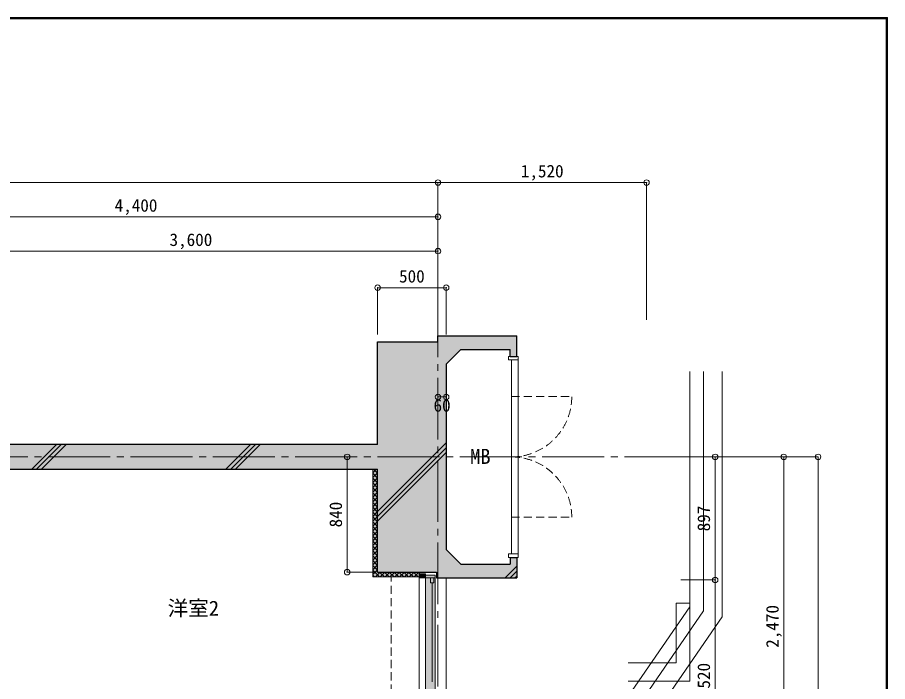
# Model space of a CAD drawing. Units: millimetres at full size, sheet at 1:50. Extents: x -9674 to 9699, y -6794 to 6791.
# Drawn here: x 3358 to 9699, y 1950 to 6791 of the extents above; entities that cross this region are included whole.
import ezdxf
from ezdxf.enums import TextEntityAlignment as Align

# ---------------------------------------------------------------- set-up
doc = ezdxf.new("R2010")
doc.units = ezdxf.units.MM
doc.header["$LTSCALE"] = 50
doc.header["$PDMODE"] = 32
doc.header["$PDSIZE"] = 40
doc.linetypes.add('CHAIN2', pattern=[12, 9, -1, 1, -1])
doc.linetypes.add('DASHED1', pattern=[1.8, 1.2, -0.6])
for name, color, linetype, lineweight in [('0-0_図面枠', 7, 'Continuous', 9), ('1-0_芯', 7, 'CHAIN2', 9), ('1-1_躯体', 2, 'Continuous', 25), ('1-3_建具', 3, 'Continuous', 18), ('1-6_ﾊﾞﾙｺﾆｰ・階段', 4, 'Continuous', 9), ('1-8_ハッチ', 4, 'Continuous', 9), ('1-A_文字', 7, 'Continuous', 9), ('1-B_寸法', 7, 'Continuous', 9), ('1-C_梁', 7, 'DASHED1', 9)]:
    doc.layers.add(name, color=color, linetype=linetype, lineweight=lineweight)
for name, color, linetype in [('4-0', 1, 'Continuous'), ('4-1', 2, 'Continuous'), ('4-F', 4, 'Continuous')]:
    doc.layers.add(name, color=color, linetype=linetype)
doc.styles.add('ＭＳ ゴシック', font='')
doc.styles.get('ＭＳ ゴシック').set_extended_font_data('MS Gothic')

msp = doc.modelspace()

# ---------------------------------------------------------------- linework, layer by layer
at = {"layer": '0-0_図面枠'}
for p, q in [((9697.16, 6789.66), (-9672.16, 6789.66)), ((9695.4, 6787.9), (-9670.4, 6787.9)), ((-9668.64, 6786.14), (9693.64, 6786.14)), ((9693.64, 6786.14), (9693.64, -6788.64)), ((9695.4, -6790.4), (9695.4, 6787.9)), ((9697.16, -6792.16), (9697.16, 6789.66)), ((9691.87, 6784.38), (-9666.87, 6784.38)), ((9690.11, 6782.61), (-9665.11, 6782.61)), ((9688.35, 6780.85), (-9663.35, 6780.85)), ((9688.35, -6783.35), (9688.35, 6780.85)), ((9690.11, -6785.11), (9690.11, 6782.61)), ((9691.87, -6786.88), (9691.87, 6784.38))]:
    msp.add_line(p, q, dxfattribs=at)
msp.add_lwpolyline([(9698.92, -6793.93), (9698.92, 6791.43), (-9673.92, 6791.43)], dxfattribs=at)
at = {"layer": '1-0_芯'}
for p, q in [((6422.5, -3485.53), (6422.5, 4587.68)), ((-8417.5, 3587.68), (8192.5, 3587.68))]:
    msp.add_line(p, q, dxfattribs=at)
at = {"layer": '1-1_躯体'}
for p, q in [((6422.5, 4469.68), (6997.5, 4469.68)), ((6422.5, 4427.68), (6422.5, 4469.68)), ((6997.5, 4319.68), (6997.5, 4469.68)), ((5982.5, 4427.68), (6422.5, 4427.68)), ((5982.5, 3677.68), (5982.5, 4427.68)), ((6482.5, 4263.62), (6588.57, 4369.68)), ((6588.57, 4369.68), (6947.5, 4369.68)), ((6947.5, 4319.68), (6947.5, 4369.68)), ((6947.5, 4319.68), (6997.5, 4319.68)), ((6482.5, 4263.62), (6482.5, 2911.75)), ((5982.5, 3677.68), (-6617.5, 3677.68)), ((-6617.5, 3497.68), (5982.5, 3497.68)), ((5982.5, 2747.68), (5982.5, 3497.68)), ((6482.5, 2911.75), (6588.57, 2805.68)), ((6947.5, 2855.68), (6947.5, 2805.68)), ((6947.5, 2855.68), (6997.5, 2855.68)), ((6997.5, 2855.68), (6997.5, 2705.68)), ((6588.57, 2805.68), (6947.5, 2805.68)), ((5982.5, 2747.68), (6412.5, 2747.68)), ((6412.5, 2747.68), (6412.5, 2705.68)), ((6412.5, 2705.68), (6482.5, 2705.68)), ((6482.5, 2705.68), (6997.5, 2705.68))]:
    msp.add_line(p, q, dxfattribs=at)
at = {"layer": '1-3_建具', "color": 7, "lineweight": 9}
for p, q in [((6937.5, 4294.68), (6937.5, 4319.68)), ((7007.5, 4294.68), (6937.5, 4294.68)), ((6957.5, 2880.68), (6957.5, 4294.68)), ((7007.5, 4294.68), (7007.5, 2880.68)), ((6937.5, 2880.68), (6937.5, 2855.68)), ((7007.5, 2880.68), (6937.5, 2880.68)), ((6285.5, 2705.68), (6285.5, 1153.71)), ((6402.5, 2725.68), (6332.5, 2725.68)), ((6332.5, 2705.68), (6402.5, 2705.68)), ((6332.5, 2690.68), (6332.5, 2705.68)), ((6332.5, 1168.71), (6332.5, 2690.68)), ((6402.5, 2725.68), (6402.5, 2690.68)), ((6402.5, 1168.71), (6402.5, 2690.68)), ((6482.5, 2705.68), (6482.5, 1153.71))]:
    msp.add_line(p, q, dxfattribs=at)
at = {"layer": '1-3_建具', "color": 7, "linetype": 'DASHED1', "lineweight": 9}
for p, q in [((6957.5, 4027.68), (7397.5, 4027.68)), ((6957.5, 3147.68), (7397.5, 3147.68))]:
    msp.add_line(p, q, dxfattribs=at)
at = {"layer": '1-3_建具'}
for p, q in [((6285.5, 2735.68), (6286.53, 2735.68)), ((6285.5, 2735.68), (6332.5, 2735.68)), ((6332.5, 2735.68), (6332.5, 2705.68)), ((6367.5, 2670.68), (6367.5, 2705.68)), ((6391.5, 2670.68), (6367.5, 2670.68)), ((6379.5, 1947.2), (6379.5, 2670.68)), ((6391.5, 2670.68), (6391.5, 2705.68))]:
    msp.add_line(p, q, dxfattribs=at)
at = {"layer": '1-3_建具', "color": 7, "lineweight": 9}
for points in [[(6937.5, 4319.68), (7007.5, 4319.68), (7007.5, 4294.68)], [(6937.5, 2855.68), (7007.5, 2855.68), (7007.5, 2880.68)]]:
    msp.add_lwpolyline(points, dxfattribs=at)
at = {"layer": '1-3_建具'}
msp.add_lwpolyline([(6285.5, 2735.68), (6285.5, 2705.68), (6332.5, 2705.68)], dxfattribs=at)
at = {"layer": '1-3_建具', "color": 7, "linetype": 'DASHED1', "lineweight": 9}
for centre, start, end in [((6957.5, 4027.68), 270, 0), ((6957.5, 3147.68), 0, 90)]:
    msp.add_arc(centre, 440, start, end, dxfattribs=at)
at = {"layer": '1-6_ﾊﾞﾙｺﾆｰ・階段'}
for p in [(8257.5, 4210.32), (7707.5, 1695.67)]:
    msp.add_line(p, (8257.5, 2495.67), dxfattribs=at)
at = {"layer": '1-6_ﾊﾞﾙｺﾆｰ・階段', "color": 7}
for p, q in [((8357.5, 4210.32), (8357.5, 2464.61)), ((8492.5, 4210.32), (8492.5, 2422.68)), ((7807.5, 1664.61), (8357.5, 2464.61)), ((7942.5, 1622.68), (8492.5, 2422.68))]:
    msp.add_line(p, q, dxfattribs=at)
at = {"layer": '1-8_ハッチ'}
for p, q in [((5982.5, 3189.43), (6482.5, 3689.43)), ((3462.33, 3497.68), (3642.33, 3677.68)), ((3497.68, 3497.68), (3677.68, 3677.68)), ((3533.04, 3497.68), (3713.04, 3677.68)), ((4876.54, 3497.68), (5056.54, 3677.68)), ((4911.9, 3497.68), (5091.9, 3677.68)), ((4947.25, 3497.68), (5127.25, 3677.68)), ((5982.5, 3154.07), (6482.5, 3654.07)), ((5982.5, 3118.72), (6482.5, 3618.72)), ((5947.5, 3471.98), (5973.2, 3497.68)), ((5947.5, 2712.68), (5947.5, 3497.68)), ((5953.68, 3497.68), (5982.5, 3468.86)), ((5947.5, 3436.62), (5982.5, 3471.62)), ((5947.5, 3468.51), (5982.5, 3433.51)), ((5947.5, 3401.27), (5982.5, 3436.27)), ((5947.5, 3433.15), (5982.5, 3398.15)), ((5947.5, 3365.91), (5982.5, 3400.91)), ((5947.5, 3397.79), (5982.5, 3362.79)), ((5947.5, 3330.56), (5982.5, 3365.56)), ((5947.5, 3362.44), (5982.5, 3327.44)), ((5947.5, 3295.2), (5982.5, 3330.2)), ((5947.5, 3327.08), (5982.5, 3292.08)), ((5947.5, 3259.85), (5982.5, 3294.85)), ((5947.5, 3291.73), (5982.5, 3256.73)), ((5947.5, 3224.49), (5982.5, 3259.49)), ((5947.5, 3256.37), (5982.5, 3221.37)), ((5947.5, 3189.14), (5982.5, 3224.14)), ((5947.5, 3221.02), (5982.5, 3186.02)), ((5947.5, 3153.78), (5982.5, 3188.78)), ((5947.5, 3185.66), (5982.5, 3150.66)), ((5947.5, 3118.43), (5982.5, 3153.43)), ((5947.5, 3150.31), (5982.5, 3115.31)), ((5947.5, 3083.07), (5982.5, 3118.07)), ((5947.5, 3114.95), (5982.5, 3079.95)), ((5947.5, 3047.72), (5982.5, 3082.72)), ((5947.5, 3079.6), (5982.5, 3044.6)), ((5947.5, 3012.36), (5982.5, 3047.36)), ((5947.5, 3044.24), (5982.5, 3009.24)), ((5947.5, 2977), (5982.5, 3012)), ((5947.5, 3008.89), (5982.5, 2973.89)), ((5947.5, 2941.65), (5982.5, 2976.65)), ((5947.5, 2973.53), (5982.5, 2938.53)), ((5947.5, 2906.29), (5982.5, 2941.29)), ((5947.5, 2938.18), (5982.5, 2903.18)), ((5947.5, 2870.94), (5982.5, 2905.94)), ((5947.5, 2902.82), (5982.5, 2867.82)), ((5947.5, 2835.58), (5982.5, 2870.58)), ((5947.5, 2867.46), (5982.5, 2832.46)), ((5947.5, 2800.23), (5982.5, 2835.23)), ((5947.5, 2832.11), (5982.5, 2797.11)), ((5947.5, 2764.87), (5982.5, 2799.87)), ((5947.5, 2796.75), (5982.5, 2761.75)), ((6912.97, 2705.68), (6997.5, 2790.21)), ((5947.5, 2729.52), (5982.5, 2764.52)), ((5947.5, 2761.4), (5996.21, 2712.68)), ((5966.02, 2712.68), (6001.02, 2747.68)), ((5996.57, 2747.68), (6031.57, 2712.68)), ((6001.38, 2712.68), (6036.38, 2747.68)), ((6031.93, 2747.68), (6066.93, 2712.68)), ((6036.73, 2712.68), (6071.73, 2747.68)), ((6067.28, 2747.68), (6102.28, 2712.68)), ((6072.09, 2712.68), (6107.09, 2747.68)), ((6102.64, 2747.68), (6137.64, 2712.68)), ((6107.44, 2712.68), (6142.44, 2747.68)), ((6137.99, 2747.68), (6172.99, 2712.68)), ((6142.8, 2712.68), (6177.8, 2747.68)), ((6173.35, 2747.68), (6208.35, 2712.68)), ((6178.15, 2712.68), (6213.15, 2747.68)), ((6208.7, 2747.68), (6243.7, 2712.68)), ((6213.51, 2712.68), (6248.51, 2747.68)), ((6244.06, 2747.68), (6279.06, 2712.68)), ((6248.86, 2712.68), (6283.86, 2747.68)), ((6279.41, 2747.68), (6291.41, 2735.68)), ((6948.33, 2705.68), (6997.5, 2754.86)), ((5947.5, 2726.04), (5960.86, 2712.68)), ((5947.5, 2712.68), (6285.5, 2712.68)), ((6284.22, 2712.68), (6285.5, 2713.96)), ((6983.68, 2705.68), (6997.5, 2719.5))]:
    msp.add_line(p, q, dxfattribs=at)
at = {"layer": '1-B_寸法'}
for p, q in [((-6677.5, 5587.68), (6422.5, 5587.68)), ((6422.5, 4587.68), (6422.5, 5587.68)), ((6422.5, 5587.68), (7942.5, 5587.68)), ((7942.5, 4587.68), (7942.5, 5587.68)), ((2022.5, 5337.68), (6422.5, 5337.68)), ((2822.5, 5087.68), (6422.5, 5087.68)), ((5982.5, 4821.09), (6482.5, 4821.09)), ((5982.5, 4821.09), (5982.5, 4480.9)), ((6482.5, 4821.09), (6482.5, 4480.9)), ((6482.5, 4024.7), (6422.5, 4024.7)), ((5760.59, 2747.68), (5760.59, 3587.68)), ((8192.5, 3587.68), (9192.5, 3587.68)), ((8442.5, 3587.68), (8442.5, 2690.68)), ((8942.5, 1117.68), (8942.5, 3587.68)), ((9192.5, -2592.32), (9192.5, 3587.68)), ((5760.59, 2747.68), (5963.35, 2747.68)), ((8192.5, 2690.68), (8442.5, 2690.68)), ((8442.5, 2690.68), (8442.5, 1170.68)), ((7807.5, 2087.68), (8157.5, 2087.68))]:
    msp.add_line(p, q, dxfattribs=at)
for points in [[(7807.5, 1952.68), (8257.5, 1952.68), (8257.5, 2522.68)], [(8157.5, 2087.68), (8157.5, 2522.68), (8257.5, 2522.68)]]:
    msp.add_lwpolyline(points, dxfattribs=at)
at = {"layer": '1-B_寸法', "color": 3}
for p in [(6422.5, 5587.68), (7942.5, 5587.68), (6422.5, 5337.68), (6422.5, 5087.68), (5982.5, 4821.09), (6482.5, 4821.09), (6422.5, 4024.7), (6482.5, 4024.7), (5760.59, 3587.68), (8442.5, 3587.68), (8942.5, 3587.68), (9192.5, 3587.68), (5760.59, 2747.68), (8442.5, 2690.68)]:
    msp.add_point(p, dxfattribs=at)
at = {"layer": '1-C_梁'}
msp.add_line((6082.5, 1148.68), (6082.5, 2712.68), dxfattribs=at)
at = {"layer": '4-0'}
for points in [[(6422.5, 4427.68), (6422.5, 4469.68), (6997.5, 4469.68)], [(6422.5, 4427.68), (6997.5, 4469.68), (6588.57, 4369.68)], [(6997.5, 4469.68), (6947.5, 4369.68), (6588.57, 4369.68)], [(6997.5, 4469.68), (6997.5, 4319.68), (6947.5, 4319.68)], [(6997.5, 4469.68), (6947.5, 4319.68), (6947.5, 4369.68)], [(6412.5, 2747.68), (5982.5, 2747.68), (5982.5, 4427.68)], [(6412.5, 2747.68), (5982.5, 4427.68), (6422.5, 4427.68)], [(6412.5, 2747.68), (6422.5, 4427.68), (6482.5, 2911.75)], [(6422.5, 4427.68), (6588.57, 4369.68), (6482.5, 4263.62)], [(6422.5, 4427.68), (6482.5, 4263.62), (6482.5, 2911.75)], [(-6617.5, 3677.68), (-6617.5, 3497.68), (5982.5, 3677.68), (5982.5, 3497.68)], [(6412.5, 2747.68), (6482.5, 2911.75), (6588.57, 2805.68)], [(6947.5, 2855.68), (6997.5, 2855.68), (6997.5, 2705.68)], [(6947.5, 2805.68), (6947.5, 2855.68), (6997.5, 2705.68)], [(6947.5, 2805.68), (6997.5, 2705.68), (6412.5, 2747.68)], [(6412.5, 2747.68), (6588.57, 2805.68), (6947.5, 2805.68)], [(6997.5, 2705.68), (6412.5, 2705.68), (6412.5, 2747.68)]]:
    msp.add_solid(points, dxfattribs=at)
at = {"layer": '4-1'}
msp.add_solid([(6332.5, 2725.68), (6402.5, 2725.68), (6332.51, 1133.71), (6402.5, 1133.71)], dxfattribs=at)
at = {"layer": '4-F'}
for points in [[(5947.5, 2712.68), (5947.5, 3497.68), (5982.5, 2747.68)], [(5947.5, 3497.68), (5982.5, 3497.68), (5982.5, 2747.68)], [(5947.5, 2712.68), (5997.5, 2712.68), (5982.5, 2747.68), (6032.5, 2747.68)], [(5997.5, 2712.68), (6032.5, 2747.68), (6286.53, 2735.68)], [(6286.53, 2735.68), (6285.5, 2712.68), (5997.5, 2712.68)], [(6285.5, 2735.68), (6285.56, 2747.57), (6032.5, 2747.68)], [(6286.53, 2735.68), (6332.5, 2705.68), (6285.5, 2705.68)], [(6286.53, 2735.68), (6285.5, 2705.68), (6285.5, 2712.68)], [(6286.53, 2735.68), (6332.5, 2735.68), (6332.5, 2705.68)]]:
    msp.add_solid(points, dxfattribs=at)

# ---------------------------------------------------------------- texts
at = {"layer": '1-A_文字', "style": 'ＭＳ ゴシック'}
for s, p in [('MB', (6656.33, 3503.55)), ('洋室2', (4452.47, 2396.96))]:
    msp.add_text(s, height=110, dxfattribs=at).set_placement(p, align=Align.BOTTOM_LEFT)
at = {"layer": '1-B_寸法', "style": 'ＭＳ ゴシック'}
for s, p in [('1,520', (7026.25, 5597.68)), ('4,400', (4066.25, 5347.68)), ('3,600', (4466.25, 5097.68)), ('500', (6138.75, 4831.09)), ('60', (6390, 3889.7))]:
    msp.add_text(s, height=91.64, dxfattribs=at).set_placement(p, align=Align.BOTTOM_LEFT)
for s, p in [('840', (5750.59, 3073.93)), ('897', (8432.5, 3045.43)), ('2,470', (8932.5, 2196.43)), ('1,520', (8432.5, 1774.43))]:
    msp.add_text(s, height=91.64, rotation=90, dxfattribs=at).set_placement(p, align=Align.BOTTOM_LEFT)

doc.saveas('drawing.dxf')
